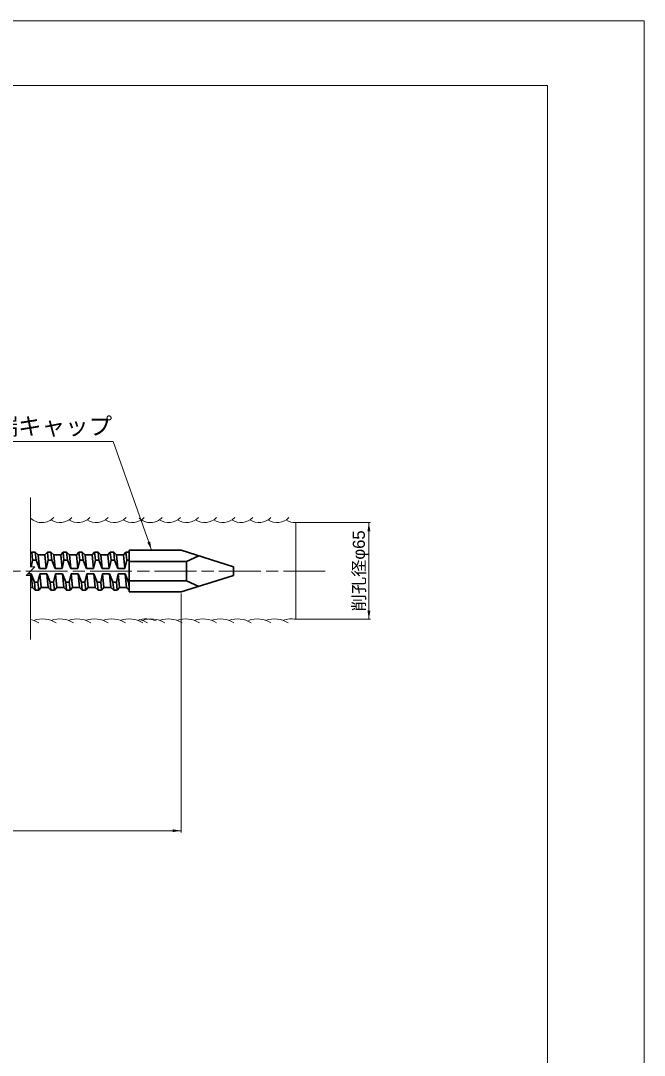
# Model space of a CAD drawing. Units: millimetres at full size, sheet at 1:2; details may follow other scales. Extents: x 2009 to 3691, y 957 to 2145.
# Drawn here: x 3333 to 3691, y 1551 to 2145 of the extents above; entities that cross this region are included whole.
import ezdxf
from ezdxf.enums import TextEntityAlignment as Align

# ---------------------------------------------------------------- set-up
doc = ezdxf.new("R2010")
doc.units = ezdxf.units.MM
doc.header["$LTSCALE"] = 2
doc.linetypes.add('CHAIN', pattern=[18.5, 12, -1.5, 3.5, -1.5])
for name, color, linetype, lineweight in [('1 外形線', 7, 'Continuous', 35), ('2 細い実線', 3, 'Continuous', 20), ('4中心線', 1, 'CHAIN', 15), ('5 想像線', 7, 'Continuous', 13), ('6寸法線', 4, 'Continuous', 13), ('Defpoints_3', 7, 'Continuous', 13)]:
    doc.layers.add(name, color=color, linetype=linetype, lineweight=lineweight)
doc.styles.add('ＭＳ Ｐゴシック', font='')
doc.styles.get('ＭＳ Ｐゴシック').set_extended_font_data('MS PGothic')

# ---------------------------------------------------------------- blocks, each defined once
blk = doc.blocks.new('filled_arrow')
at = {"color": 0, "linetype": 'Continuous', "lineweight": -2}
blk.add_solid([(7.5, 1.25), (0, 0), (7.5, -1.25)], dxfattribs=at)

msp = doc.modelspace()

# ---------------------------------------------------------------- linework, layer by layer
at = {"layer": '1 外形線'}
for p, q in [((3338.884, 1839.826), (3338.26, 1839.221)), ((3340.885, 1839.826), (3338.884, 1839.826)), ((3339.36, 1835.203), (3338.884, 1839.826)), ((3340.885, 1839.826), (3342.501, 1838.225)), ((3341.36, 1835.203), (3340.885, 1839.826)), ((3346.515, 1838.225), (3342.501, 1838.225)), ((3343.266, 1830.353), (3342.501, 1838.225)), ((3347.908, 1839.826), (3346.515, 1838.225)), ((3347.279, 1830.353), (3346.515, 1838.224)), ((3349.908, 1839.825), (3347.908, 1839.826)), ((3348.383, 1835.203), (3347.908, 1839.826)), ((3349.908, 1839.825), (3351.525, 1838.225)), ((3350.383, 1835.202), (3349.908, 1839.825)), ((3352.289, 1830.352), (3351.525, 1838.225)), ((3355.539, 1838.225), (3351.525, 1838.225)), ((3356.303, 1830.352), (3355.538, 1838.224)), ((3356.932, 1839.825), (3355.539, 1838.224)), ((3358.932, 1839.825), (3356.932, 1839.825)), ((3357.407, 1835.202), (3356.932, 1839.825)), ((3359.407, 1835.202), (3358.932, 1839.825)), ((3358.932, 1839.825), (3360.549, 1838.224)), ((3364.562, 1838.224), (3360.549, 1838.224)), ((3361.313, 1830.352), (3360.549, 1838.224)), ((3365.956, 1839.825), (3364.562, 1838.224)), ((3365.327, 1830.352), (3364.562, 1838.223)), ((3367.956, 1839.825), (3365.956, 1839.825)), ((3366.431, 1835.202), (3365.956, 1839.825)), ((3367.956, 1839.825), (3369.573, 1838.224)), ((3368.431, 1835.201), (3367.956, 1839.825)), ((3370.337, 1830.352), (3369.573, 1838.224)), ((3373.586, 1838.224), (3369.573, 1838.224)), ((3374.98, 1839.825), (3373.586, 1838.224)), ((3374.351, 1830.352), (3373.586, 1838.223)), ((3376.98, 1839.824), (3374.98, 1839.825)), ((3375.455, 1835.201), (3374.98, 1839.825)), ((3376.98, 1839.824), (3378.597, 1838.224)), ((3377.455, 1835.201), (3376.98, 1839.824)), ((3379.361, 1830.351), (3378.597, 1838.224)), ((3382.61, 1838.224), (3378.597, 1838.224)), ((3384.004, 1839.824), (3382.61, 1838.223)), ((3383.375, 1830.351), (3382.61, 1838.223)), ((3386.004, 1839.824), (3384.004, 1839.824)), ((3384.479, 1835.201), (3384.004, 1839.824)), ((3386.004, 1839.824), (3387.62, 1838.223)), ((3386.479, 1835.201), (3386.004, 1839.824)), ((3391.634, 1838.223), (3387.62, 1838.223)), ((3388.385, 1830.351), (3387.62, 1838.223)), ((3393.027, 1839.824), (3391.634, 1838.223)), ((3392.398, 1830.351), (3391.634, 1838.222)), ((3394.768, 1839.824), (3393.027, 1839.824)), ((3393.503, 1835.201), (3393.027, 1839.824)), ((3394.771, 1840.824), (3394.768, 1816.924)), ((3394.771, 1840.824), (3424.771, 1840.82)), ((3424.771, 1840.82), (3454.769, 1831.366)), ((3427.77, 1834.387), (3434.77, 1837.669)), ((3339.36, 1835.203), (3338.493, 1831.396)), ((3339.36, 1835.203), (3341.36, 1835.203)), ((3341.36, 1835.203), (3343.266, 1830.353)), ((3347.279, 1830.353), (3343.266, 1830.353)), ((3348.383, 1835.203), (3347.279, 1830.352)), ((3348.383, 1835.203), (3350.383, 1835.202)), ((3350.383, 1835.202), (3352.289, 1830.352)), ((3356.303, 1830.352), (3352.289, 1830.352)), ((3357.407, 1835.202), (3356.303, 1830.352)), ((3357.407, 1835.202), (3359.407, 1835.202)), ((3359.407, 1835.202), (3361.313, 1830.352)), ((3365.327, 1830.352), (3361.313, 1830.352)), ((3366.431, 1835.202), (3365.327, 1830.352)), ((3366.431, 1835.202), (3368.431, 1835.201)), ((3368.431, 1835.201), (3370.337, 1830.352)), ((3374.351, 1830.352), (3370.337, 1830.352)), ((3375.455, 1835.201), (3374.351, 1830.351)), ((3375.455, 1835.201), (3377.455, 1835.201)), ((3377.455, 1835.201), (3379.361, 1830.351)), ((3383.375, 1830.351), (3379.361, 1830.351)), ((3384.479, 1835.201), (3383.374, 1830.351)), ((3384.479, 1835.201), (3386.479, 1835.201)), ((3386.479, 1835.201), (3388.385, 1830.351)), ((3392.398, 1830.351), (3388.385, 1830.351)), ((3393.503, 1835.201), (3392.398, 1830.351)), ((3393.503, 1835.201), (3394.769, 1835.2)), ((3394.77, 1834.392), (3427.77, 1834.387)), ((3427.77, 1834.387), (3427.768, 1823.352)), ((3454.769, 1831.366), (3454.769, 1826.366)), ((3338.503, 1827.352), (3336.729, 1827.353)), ((3339.268, 1819.525), (3338.503, 1827.352)), ((3340.409, 1822.503), (3338.503, 1827.352)), ((3342.409, 1822.503), (3343.513, 1827.352)), ((3347.527, 1827.352), (3343.513, 1827.353)), ((3344.278, 1819.525), (3343.513, 1827.352)), ((3348.291, 1819.525), (3347.527, 1827.352)), ((3349.433, 1822.502), (3347.527, 1827.352)), ((3351.433, 1822.503), (3352.537, 1827.352)), ((3356.551, 1827.352), (3352.537, 1827.353)), ((3353.302, 1819.525), (3352.537, 1827.352)), ((3357.315, 1819.525), (3356.551, 1827.352)), ((3358.457, 1822.502), (3356.551, 1827.352)), ((3360.457, 1822.502), (3361.561, 1827.351)), ((3365.575, 1827.351), (3361.561, 1827.352)), ((3362.325, 1819.525), (3361.561, 1827.351)), ((3366.339, 1819.524), (3365.575, 1827.351)), ((3367.48, 1822.501), (3365.575, 1827.351)), ((3369.48, 1822.502), (3370.585, 1827.351)), ((3374.598, 1827.351), (3370.585, 1827.352)), ((3371.349, 1819.524), (3370.585, 1827.351)), ((3375.363, 1819.524), (3374.598, 1827.351)), ((3376.504, 1822.501), (3374.598, 1827.351)), ((3378.504, 1822.502), (3379.609, 1827.351)), ((3383.622, 1827.351), (3379.609, 1827.352)), ((3380.373, 1819.524), (3379.609, 1827.351)), ((3384.387, 1819.524), (3383.622, 1827.351)), ((3385.528, 1822.501), (3383.622, 1827.35)), ((3387.528, 1822.501), (3388.632, 1827.35)), ((3389.397, 1819.524), (3388.632, 1827.35)), ((3392.646, 1827.35), (3388.633, 1827.351)), ((3393.411, 1819.523), (3392.646, 1827.35)), ((3394.552, 1822.5), (3392.646, 1827.35)), ((3454.769, 1826.366), (3424.768, 1816.92)), ((3339.268, 1819.525), (3338.259, 1819.526)), ((3340.884, 1817.926), (3339.268, 1819.525)), ((3340.884, 1817.926), (3340.409, 1822.503)), ((3340.409, 1822.503), (3342.409, 1822.503)), ((3342.884, 1817.926), (3340.884, 1817.926)), ((3342.884, 1817.926), (3342.409, 1822.503)), ((3342.884, 1817.926), (3344.278, 1819.525)), ((3348.291, 1819.525), (3344.278, 1819.525)), ((3349.908, 1817.926), (3348.291, 1819.525)), ((3349.433, 1822.502), (3351.433, 1822.503)), ((3349.908, 1817.926), (3349.433, 1822.502)), ((3351.908, 1817.925), (3349.908, 1817.926)), ((3351.908, 1817.925), (3351.433, 1822.503)), ((3351.908, 1817.925), (3353.302, 1819.525)), ((3357.315, 1819.525), (3353.302, 1819.525)), ((3358.932, 1817.925), (3357.315, 1819.525)), ((3358.932, 1817.925), (3358.457, 1822.502)), ((3358.457, 1822.502), (3360.457, 1822.502)), ((3360.932, 1817.925), (3358.932, 1817.925)), ((3360.932, 1817.925), (3360.457, 1822.502)), ((3360.932, 1817.925), (3362.325, 1819.525)), ((3366.339, 1819.524), (3362.325, 1819.525)), ((3367.956, 1817.925), (3366.339, 1819.524)), ((3367.48, 1822.501), (3369.48, 1822.502)), ((3367.956, 1817.925), (3367.48, 1822.501)), ((3369.956, 1817.925), (3367.956, 1817.925)), ((3369.956, 1817.925), (3369.48, 1822.502)), ((3369.956, 1817.925), (3371.349, 1819.524)), ((3375.363, 1819.524), (3371.349, 1819.524)), ((3376.98, 1817.925), (3375.363, 1819.524)), ((3376.504, 1822.501), (3378.504, 1822.502)), ((3376.98, 1817.925), (3376.504, 1822.501)), ((3378.979, 1817.924), (3376.98, 1817.925)), ((3378.979, 1817.924), (3378.504, 1822.502)), ((3378.979, 1817.924), (3380.373, 1819.524)), ((3384.387, 1819.524), (3380.373, 1819.524)), ((3386.003, 1817.924), (3384.387, 1819.524)), ((3386.003, 1817.924), (3385.528, 1822.501)), ((3385.528, 1822.501), (3387.528, 1822.501)), ((3388.003, 1817.924), (3386.003, 1817.924)), ((3388.003, 1817.924), (3387.528, 1822.501)), ((3388.003, 1817.924), (3389.397, 1819.524)), ((3393.411, 1819.523), (3389.397, 1819.524)), ((3394.77, 1818.139), (3393.411, 1819.523)), ((3394.77, 1819.866), (3394.552, 1822.5)), ((3394.552, 1822.5), (3394.77, 1822.5)), ((3394.768, 1823.357), (3427.768, 1823.352)), ((3427.768, 1823.352), (3434.768, 1820.069)), ((3394.768, 1816.924), (3424.768, 1816.92))]:
    msp.add_line(p, q, dxfattribs=at)
at = {"layer": '2 細い実線', "color": 4}
for p, q in [((3338.26, 1871.036), (3338.259, 1831.396)), ((3338.259, 1789.589), (3338.259, 1826.38))]:
    msp.add_line(p, q, dxfattribs=at)
at = {"layer": '2 細い実線'}
for p, q in [((3490.604, 1801.229), (3490.604, 1856.683)), ((3335.759, 1826.38), (3340.759, 1831.396)), ((3338.259, 1831.396), (3340.759, 1831.396)), ((3338.259, 1826.38), (3335.759, 1826.38))]:
    msp.add_line(p, q, dxfattribs=at)
for centre, radius, start, end in [((3344.691, 1866.038), 9.363, 226.61817, 317.16546), ((3355.081, 1866.038), 9.363, 236.29887, 317.16546), ((3365.471, 1866.038), 9.363, 236.29887, 317.16546), ((3375.861, 1866.038), 9.363, 236.29887, 317.16546), ((3386.251, 1866.038), 9.363, 236.29887, 317.16546), ((3396.641, 1866.037), 9.363, 236.29887, 317.16546), ((3407.031, 1866.037), 9.363, 226.61817, 317.16546), ((3417.421, 1866.037), 9.363, 236.29887, 317.16546), ((3427.811, 1866.036), 9.363, 236.29887, 317.16546), ((3438.201, 1866.036), 9.363, 236.29887, 317.16546), ((3448.591, 1866.036), 9.363, 236.29887, 317.16546), ((3458.981, 1866.036), 9.363, 236.29887, 317.16546), ((3469.371, 1866.035), 9.363, 236.29887, 317.16546), ((3479.761, 1866.035), 9.363, 236.29887, 317.16546), ((3407.031, 1866.037), 9.363, 236.29887, 290.20424), ((3490.152, 1866.035), 9.363, 236.29887, 272.77034), ((3335.111, 1786.481), 14.948, 58.00557, 77.8411), ((3345.041, 1786.48), 14.948, 58.00557, 109.39837), ((3354.971, 1786.48), 14.948, 58.00557, 109.39837), ((3364.901, 1786.479), 14.948, 58.00557, 109.39837), ((3374.831, 1786.479), 14.948, 58.00557, 109.39837), ((3384.761, 1786.478), 14.948, 58.00557, 109.39837), ((3394.691, 1786.478), 14.948, 58.00557, 109.39837), ((3404.621, 1786.477), 14.948, 67.81538, 109.39837), ((3397.451, 1786.48), 14.948, 58.00557, 77.8411), ((3407.381, 1786.479), 14.948, 58.00557, 109.39837), ((3417.311, 1786.479), 14.948, 58.00557, 109.39837), ((3427.241, 1786.478), 14.948, 58.00557, 109.39837), ((3437.171, 1786.477), 14.948, 58.00557, 109.39837), ((3447.101, 1786.477), 14.948, 58.00557, 109.39837), ((3457.031, 1786.476), 14.948, 58.00557, 109.39837), ((3468.341, 1786.477), 14.948, 58.00557, 109.39837), ((3478.271, 1786.476), 14.948, 58.00557, 109.39837), ((3488.201, 1786.476), 14.948, 80.74924, 109.39837)]:
    msp.add_arc(centre, radius, start, end, dxfattribs=at)
at = {"layer": '4中心線'}
msp.add_line((3507.44, 1828.875), (2277.972, 1828.863), dxfattribs=at)
at = {"layer": '5 想像線'}
for q in [(2064.34, 2107.64), (3635.036, 994.086)]:
    msp.add_line((3635.036, 2107.64), q, dxfattribs=at)
at = {"layer": '6寸法線'}
for p, q in [((3489.604, 1856.683), (3533.516, 1856.683)), ((3532.516, 1856.683), (3532.516, 1801.229)), ((3424.768, 1815.92), (3424.768, 1678.82)), ((3489.601, 1801.229), (3533.516, 1801.229)), ((2306.967, 1679.82), (3424.768, 1679.82))]:
    msp.add_line(p, q, dxfattribs=at)
msp.add_lwpolyline([(3407.767, 1840.828), (3406.094, 1845.54), (3385.582, 1903.32), (3262.807, 1903.32)], dxfattribs=at)
at = {"layer": 'Defpoints_3'}
msp.add_lwpolyline([(2008.688, 956.864), (3690.688, 956.864), (3690.688, 2144.864), (2008.688, 2144.864)], close=True, dxfattribs=at)

# ---------------------------------------------------------------- block references
at = {"layer": '6寸法線', "xscale": 0.667, "yscale": 0.667}
for p, rotation in [((3532.516, 1856.683), 270), ((3407.767, 1840.828), 109.5), ((3532.516, 1801.229), 90), ((3424.768, 1679.82), 180)]:
    msp.add_blockref('filled_arrow', p, dxfattribs=dict(at, rotation=rotation))

# ---------------------------------------------------------------- texts
at = {"layer": '6寸法線', "color": 7, "style": 'ＭＳ Ｐゴシック'}
msp.add_text('4.D19 先端キャップ', height=9.897, dxfattribs=at).set_placement((3265.907, 1904.147), align=Align.BOTTOM_LEFT)
at = {"layer": '6寸法線', "style": 'ＭＳ Ｐゴシック', "width": 1.05}
msp.add_text('削孔径φ65', height=6.928, rotation=90, dxfattribs=at).set_placement((3526.763, 1828.956), align=Align.MIDDLE_CENTER)

doc.saveas('drawing.dxf')
